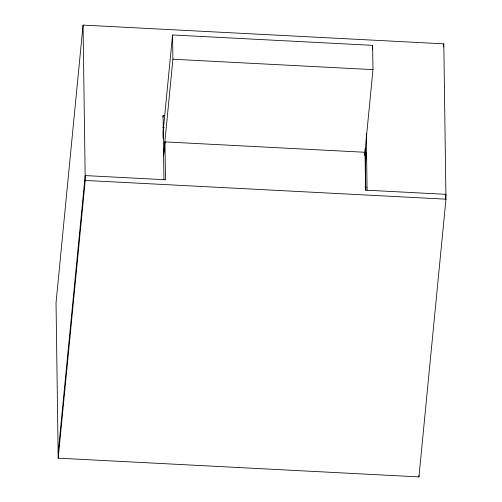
<?xml version="1.0" encoding="UTF-8"?>
<svg xmlns="http://www.w3.org/2000/svg" width="502" height="502" viewBox="0 0 502 502"><rect width="100%" height="100%" fill="white"/><g stroke="black" fill="none" stroke-linecap="round" stroke-linejoin="round"><path stroke-width="0.75" d="M83.062 25.1L56.036 302.825L58.201 458.163L418.938 476.9L445.964 199.175L443.799 43.837L83.062 25.1L85.227 180.431L58.201 458.163M58.138 453.306L85.164 175.581L165.491 179.754L164.963 141.89L365.036 152.282L365.563 190.145L445.895 194.318L445.519 198.221M162.93 117.154L163.081 115.598L164.643 115.68M364.722 154.428L372.973 69.627L372.635 45.356L172.562 34.964L163.024 132.986L163.1 138.464M163.514 155.702L172.901 59.236L172.562 34.964M163.602 155.896L164.963 141.89M372.252 49.246L372.635 45.356M364.734 155.394L365.036 152.282M365.418 164.035L366.554 152.363M443.492 46.962L443.799 43.837M172.901 59.236L372.973 69.627M162.73 127.307L164.292 127.389M364.948 187.133L366.51 187.215M85.227 180.431L445.964 199.175M418.919 475.513L418.938 476.9M366.297 133.858L367.081 190.227M365.199 148.611L365.782 190.132M163.081 115.598L163.934 179.691"/></g></svg>
